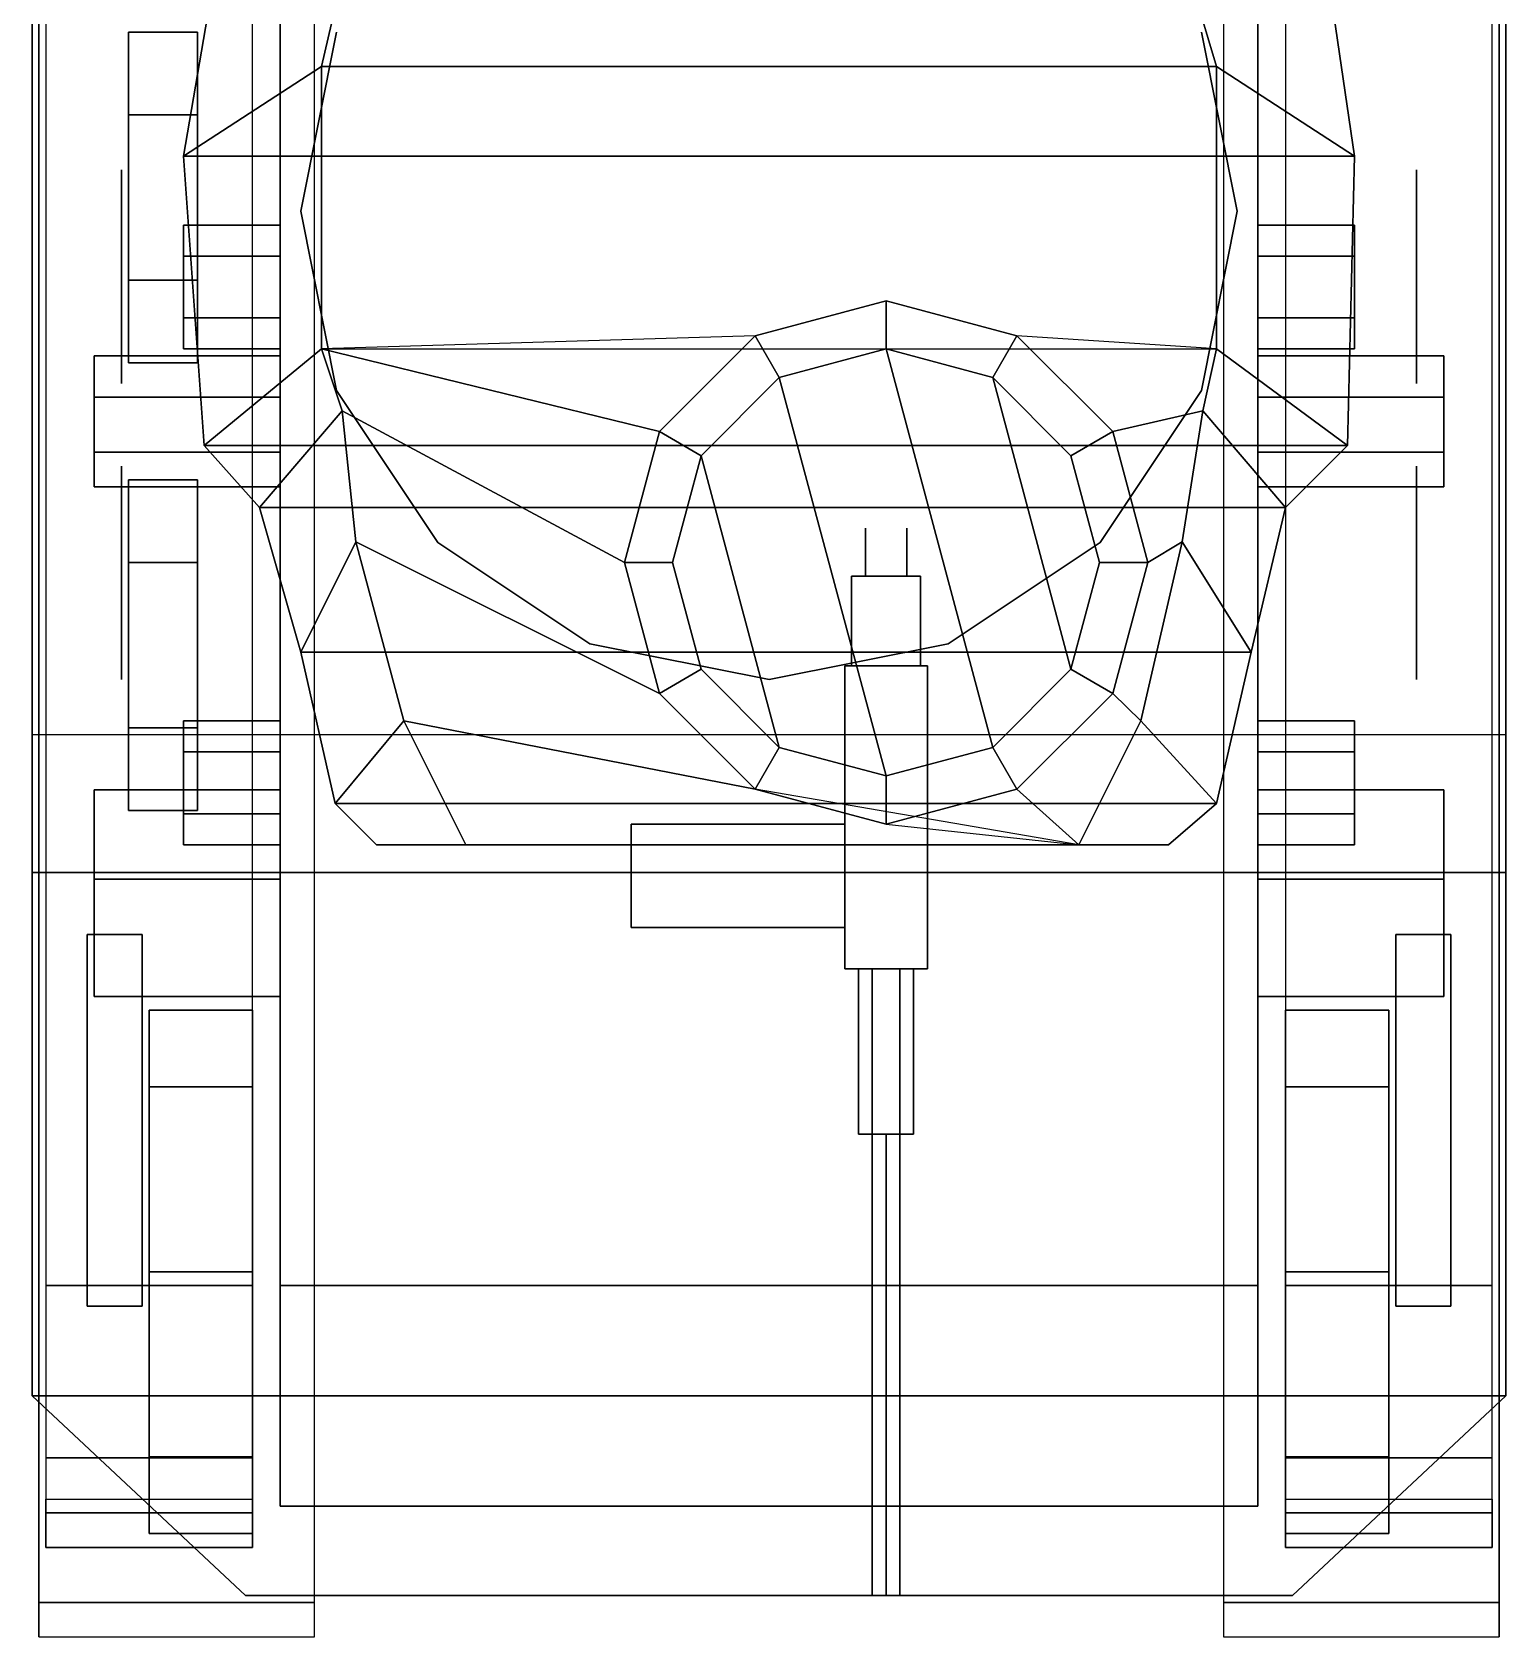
# Model space of a CAD drawing. Header units: millimetres. Extents: x -1.1 to 1.1, y -2.1 to 10.6.
# Drawn here: x -1.07 to 1.07, y -2.07 to 0.26 of the extents above; entities that cross this region are included whole.
import ezdxf

# ---------------------------------------------------------------- set-up
doc = ezdxf.new("R2010")
doc.units = ezdxf.units.MM
for name, color, linetype in [('bogies', 5, 'Continuous'), ('gun', 1, 'Continuous'), ('mg_ring', 3, 'Continuous'), ('tracks', 6, 'Continuous'), ('turret', 2, 'Continuous'), ('wheels', 2, 'Continuous')]:
    doc.layers.add(name, color=color, linetype=linetype)

msp = doc.modelspace()

# ---------------------------------------------------------------- linework, layer by layer
for points in [[(-0.71, 1.39, 0.36), (-0.71, -1.56, 0.36), (-0.71, -1.56, 0.65), (-0.71, 1.86, 0.65)], [(-0.71, 1.86, 0.65), (-0.71, -1.88, 0.65), (-0.71, -1.88, 1.06), (-0.71, 1.43, 1.06)], [(0.71, -1.56, 0.65), (0.71, -1.56, 0.36), (0.71, 1.39, 0.36), (0.71, 1.86, 0.65)], [(0.71, -1.88, 1.06), (0.71, -1.88, 0.65), (0.71, 1.86, 0.65), (0.71, 1.43, 1.06)], [(0.71, 1.39, 0.36), (0.71, -1.56, 0.36), (-0.71, -1.56, 0.36), (-0.71, 1.39, 0.36)], [(-1.07, 0.66, 1.06), (-1.07, -1.72, 1.06), (-1.07, -1.72, 1.47), (-1.07, 0.66, 1.47)], [(-1.07, 0.66, 1.47), (-1.07, -1.72, 1.47), (1.07, -1.72, 1.47), (1.07, 0.66, 1.47)], [(1.07, -1.72, 1.47), (1.07, -1.72, 1.06), (1.07, 0.66, 1.06), (1.07, 0.66, 1.47)], [(-1.07, -0.76, 1.47), (-1.07, -1.72, 1.47), (-1.07, -1.72, 1.58), (-1.07, -0.96, 1.58)], [(1.07, -0.96, 1.58), (1.07, -0.76, 1.47), (-1.07, -0.76, 1.47), (-1.07, -0.96, 1.58)], [(1.07, -1.72, 1.58), (1.07, -1.72, 1.47), (1.07, -0.76, 1.47), (1.07, -0.96, 1.58)], [(-0.98, -0.84, 0.62), (-0.98, -1.14, 0.32), (-0.98, -1.14, 0.64), (-0.98, -0.97, 0.71)], [(-0.71, -0.97, 0.71), (-0.71, -0.84, 0.62), (-0.98, -0.84, 0.62), (-0.98, -0.97, 0.71)], [(-0.71, -0.84, 0.32), (-0.71, -1.14, 0.32), (-0.98, -1.14, 0.32), (-0.98, -0.84, 0.32)], [(-0.71, -0.84, 0.62), (-0.71, -0.84, 0.32), (-0.98, -0.84, 0.32), (-0.98, -0.84, 0.62)], [(-0.98, -0.84, 0.32), (-0.98, -1.14, 0.32), (-0.98, -1.14, 0.55), (-0.98, -0.84, 0.62)], [(0.98, -0.84, 0.32), (0.98, -1.14, 0.32), (0.71, -1.14, 0.32), (0.71, -0.84, 0.32)], [(0.98, -0.97, 0.71), (0.98, -0.84, 0.62), (0.71, -0.84, 0.62), (0.71, -0.97, 0.71)], [(0.98, -0.84, 0.62), (0.98, -0.84, 0.32), (0.71, -0.84, 0.32), (0.71, -0.84, 0.62)], [(0.98, -1.14, 0.64), (0.98, -1.14, 0.32), (0.98, -0.84, 0.62), (0.98, -0.97, 0.71)], [(0.98, -1.14, 0.55), (0.98, -1.14, 0.32), (0.98, -0.84, 0.32), (0.98, -0.84, 0.62)], [(-1.07, -0.96, 1.58), (-1.07, -1.72, 1.58), (1.07, -1.72, 1.58), (1.07, -0.96, 1.58)], [(-0.98, -0.97, 0.71), (-0.98, -1.14, 0.64), (-0.71, -1.14, 0.64), (-0.71, -0.97, 0.71)], [(0.71, -0.97, 0.71), (0.71, -1.14, 0.64), (0.98, -1.14, 0.64), (0.98, -0.97, 0.71)], [(-0.99, -1.05, 0.33), (-0.99, -1.59, 0.33), (-0.99, -1.59, 0.46), (-0.99, -1.05, 0.46)], [(-0.91, -1.05, 0.46), (-0.91, -1.05, 0.33), (-0.99, -1.05, 0.33), (-0.99, -1.05, 0.46)], [(-0.91, -1.05, 0.33), (-0.91, -1.59, 0.33), (-0.99, -1.59, 0.33), (-0.99, -1.05, 0.33)], [(-0.99, -1.05, 0.46), (-0.99, -1.59, 0.46), (-0.91, -1.59, 0.46), (-0.91, -1.05, 0.46)], [(-0.91, -1.59, 0.46), (-0.91, -1.59, 0.33), (-0.91, -1.05, 0.33), (-0.91, -1.05, 0.46)], [(0.99, -1.05, 0.33), (0.99, -1.59, 0.33), (0.91, -1.59, 0.33), (0.91, -1.05, 0.33)], [(0.99, -1.05, 0.46), (0.99, -1.05, 0.33), (0.91, -1.05, 0.33), (0.91, -1.05, 0.46)], [(0.91, -1.05, 0.33), (0.91, -1.59, 0.33), (0.91, -1.59, 0.46), (0.91, -1.05, 0.46)], [(0.91, -1.05, 0.46), (0.91, -1.59, 0.46), (0.99, -1.59, 0.46), (0.99, -1.05, 0.46)], [(0.99, -1.59, 0.46), (0.99, -1.59, 0.33), (0.99, -1.05, 0.33), (0.99, -1.05, 0.46)], [(-0.98, -1.14, 0.64), (-0.98, -1.14, 0.32), (-0.71, -1.14, 0.32), (-0.71, -1.14, 0.64)], [(-0.98, -1.14, 0.55), (-0.98, -1.14, 0.32), (-0.71, -1.14, 0.32), (-0.71, -1.14, 0.55)], [(0.71, -1.14, 0.64), (0.71, -1.14, 0.32), (0.98, -1.14, 0.32), (0.98, -1.14, 0.64)], [(0.71, -1.14, 0.55), (0.71, -1.14, 0.32), (0.98, -1.14, 0.32), (0.98, -1.14, 0.55)], [(-0.71, -1.56, 0.65), (-0.71, -1.56, 0.36), (0.71, -1.56, 0.36), (0.71, -1.56, 0.65)], [(-0.99, -1.59, 0.46), (-0.99, -1.59, 0.33), (-0.91, -1.59, 0.33), (-0.91, -1.59, 0.46)], [(0.91, -1.59, 0.46), (0.91, -1.59, 0.33), (0.99, -1.59, 0.33), (0.99, -1.59, 0.46)], [(-1.07, -1.72, 1.06), (-0.76, -2.01, 0.96), (-0.76, -2.01, 1.28), (-1.07, -1.72, 1.58)], [(-1.07, -1.72, 1.58), (-0.76, -2.01, 1.28), (0.76, -2.01, 1.28), (1.07, -1.72, 1.58)], [(-0.76, -2.01, 0.96), (-1.07, -1.72, 1.06), (1.07, -1.72, 1.06), (0.76, -2.01, 0.96)], [(0.76, -2.01, 1.28), (0.76, -2.01, 0.96), (1.07, -1.72, 1.06), (1.07, -1.72, 1.58)], [(-0.71, -1.88, 1.06), (-0.71, -1.88, 0.65), (0.71, -1.88, 0.65), (0.71, -1.88, 1.06)], [(-0.76, -2.01, 1.28), (-0.76, -2.01, 0.96), (0.76, -2.01, 0.96), (0.76, -2.01, 1.28)]]:
    msp.add_3dface(points)
at = {"color": 1}
for points in [[(-1.06, 1.61, 1.06), (-1.06, -1.72, 1.06), (-0.66, -1.72, 1.06), (-0.66, 1.61, 1.06)], [(0.66, 1.61, 1.06), (0.66, -1.72, 1.06), (1.06, -1.72, 1.06), (1.06, 1.61, 1.06)], [(-1.06, -1.38, 0.83), (-1.06, -1.38, 1.06), (-1.06, 1.14, 1.06), (-1.06, 1.14, 0.83)], [(1.06, -1.38, 0.83), (1.06, -1.38, 1.06), (1.06, 1.14, 1.06), (1.06, 1.14, 0.83)], [(-1.06, -1.76, 0.59), (-1.06, -1.72, 1.06), (-1.06, -1.38, 1.06), (-1.06, -1.38, 0.83)], [(1.06, -1.76, 0.59), (1.06, -1.72, 1.06), (1.06, -1.38, 1.06), (1.06, -1.38, 0.83)], [(-1.06, -1.72, 1.06), (-1.06, -2.02, 0.96), (-0.66, -2.02, 0.96), (-0.66, -1.72, 1.06)], [(-1.06, -2.07, 0.59), (-1.06, -2.02, 0.96), (-1.06, -1.72, 1.06), (-1.06, -1.76, 0.59)], [(0.66, -1.72, 1.06), (0.66, -2.02, 0.96), (1.06, -2.02, 0.96), (1.06, -1.72, 1.06)], [(1.06, -2.07, 0.59), (1.06, -2.02, 0.96), (1.06, -1.72, 1.06), (1.06, -1.76, 0.59)], [(-1.06, -2.02, 0.96), (-1.06, -2.07, 0.59), (-0.66, -2.07, 0.59), (-0.66, -2.02, 0.96)], [(0.66, -2.02, 0.96), (0.66, -2.07, 0.59), (1.06, -2.07, 0.59), (1.06, -2.02, 0.96)]]:
    msp.add_3dface(points, dxfattribs=at)
at = {"layer": 'bogies'}
for points in [[(-0.94, -0.13, 0.21), (-0.94, 0.06, 0.21), (-0.94, 0.06, 0.31), (-0.94, -0.17, 0.41)], [(0.94, -0.13, 0.21), (0.94, 0.06, 0.21), (0.94, 0.06, 0.31), (0.94, -0.17, 0.41)], [(-0.94, -0.25, 0.29), (-0.94, -0.13, 0.21), (-0.94, -0.17, 0.41), (-0.94, -0.22, 0.43)], [(0.94, -0.25, 0.29), (0.94, -0.13, 0.21), (0.94, -0.17, 0.41), (0.94, -0.22, 0.43)], [(-0.98, -0.21, 0.33), (-0.98, -0.4, 0.33), (-0.98, -0.4, 0.74), (-0.98, -0.21, 0.74)], [(-0.98, -0.21, 0.74), (-0.98, -0.4, 0.74), (-0.71, -0.4, 0.74), (-0.71, -0.21, 0.74)], [(-0.71, -0.21, 0.74), (-0.71, -0.21, 0.33), (-0.98, -0.21, 0.33), (-0.98, -0.21, 0.74)], [(-0.98, -0.27, 0.26), (-0.98, -0.35, 0.26), (-0.98, -0.4, 0.33), (-0.98, -0.21, 0.33)], [(-0.71, -0.21, 0.33), (-0.71, -0.27, 0.26), (-0.98, -0.27, 0.26), (-0.98, -0.21, 0.33)], [(0.98, -0.21, 0.74), (0.98, -0.21, 0.33), (0.71, -0.21, 0.33), (0.71, -0.21, 0.74)], [(0.98, -0.21, 0.33), (0.98, -0.27, 0.26), (0.71, -0.27, 0.26), (0.71, -0.21, 0.33)], [(0.71, -0.21, 0.74), (0.71, -0.4, 0.74), (0.98, -0.4, 0.74), (0.98, -0.21, 0.74)], [(0.98, -0.4, 0.74), (0.98, -0.4, 0.33), (0.98, -0.21, 0.33), (0.98, -0.21, 0.74)], [(0.98, -0.4, 0.33), (0.98, -0.35, 0.26), (0.98, -0.27, 0.26), (0.98, -0.21, 0.33)], [(-0.71, -0.27, 0.26), (-0.71, -0.35, 0.26), (-0.98, -0.35, 0.26), (-0.98, -0.27, 0.26)], [(0.98, -0.27, 0.26), (0.98, -0.35, 0.26), (0.71, -0.35, 0.26), (0.71, -0.27, 0.26)], [(-0.98, -0.4, 0.33), (-0.98, -0.35, 0.26), (-0.71, -0.35, 0.26), (-0.71, -0.4, 0.33)], [(-0.94, -0.37, 0.29), (-0.94, -0.49, 0.21), (-0.94, -0.45, 0.41), (-0.94, -0.4, 0.43)], [(0.71, -0.4, 0.33), (0.71, -0.35, 0.26), (0.98, -0.35, 0.26), (0.98, -0.4, 0.33)], [(0.94, -0.37, 0.29), (0.94, -0.49, 0.21), (0.94, -0.45, 0.41), (0.94, -0.4, 0.43)], [(-0.98, -0.4, 0.74), (-0.98, -0.4, 0.33), (-0.71, -0.4, 0.33), (-0.71, -0.4, 0.74)], [(0.71, -0.4, 0.74), (0.71, -0.4, 0.33), (0.98, -0.4, 0.33), (0.98, -0.4, 0.74)], [(-0.94, -0.49, 0.21), (-0.94, -0.68, 0.21), (-0.94, -0.68, 0.31), (-0.94, -0.45, 0.41)], [(0.94, -0.49, 0.21), (0.94, -0.68, 0.21), (0.94, -0.68, 0.31), (0.94, -0.45, 0.41)]]:
    msp.add_3dface(points, dxfattribs=at)
at = {"layer": 'gun'}
for points in [[(0.14, -0.49, 2.38), (0.14, -0.49, 2.34), (0.14, -0.46, 2.31), (0.14, -0.46, 2.41)], [(0.14, -0.53, 2.34), (0.14, -0.53, 2.31), (0.14, -0.46, 2.31), (0.14, -0.49, 2.34)], [(0.14, -0.53, 2.41), (0.14, -0.53, 2.38), (0.14, -0.49, 2.38), (0.14, -0.46, 2.41)], [(0.2, -0.49, 2.38), (0.2, -0.49, 2.34), (0.2, -0.46, 2.31), (0.2, -0.46, 2.41)], [(0.2, -0.53, 2.41), (0.2, -0.53, 2.38), (0.2, -0.49, 2.38), (0.2, -0.46, 2.41)], [(0.2, -0.53, 2.34), (0.2, -0.53, 2.31), (0.2, -0.46, 2.31), (0.2, -0.49, 2.34)], [(0.22, -0.53, 2.43), (0.22, -0.53, 2.29), (0.12, -0.53, 2.29), (0.12, -0.53, 2.43)], [(0.12, -0.53, 2.29), (0.12, -0.66, 2.29), (0.12, -0.66, 2.43), (0.12, -0.53, 2.43)], [(0.22, -0.53, 2.29), (0.22, -0.66, 2.29), (0.12, -0.66, 2.29), (0.12, -0.53, 2.29)], [(0.12, -0.53, 2.43), (0.12, -0.66, 2.43), (0.22, -0.66, 2.43), (0.22, -0.53, 2.43)], [(0.22, -0.66, 2.43), (0.22, -0.66, 2.29), (0.22, -0.53, 2.29), (0.22, -0.53, 2.43)], [(0.11, -0.66, 2.27), (0.11, -1.1, 2.27), (0.11, -1.1, 2.43), (0.11, -0.66, 2.43)], [(0.11, -0.66, 2.43), (0.11, -1.1, 2.43), (0.23, -1.1, 2.43), (0.23, -0.66, 2.43)], [(0.23, -0.66, 2.43), (0.23, -0.66, 2.27), (0.11, -0.66, 2.27), (0.11, -0.66, 2.43)], [(0.23, -0.66, 2.27), (0.23, -1.1, 2.27), (0.11, -1.1, 2.27), (0.11, -0.66, 2.27)], [(0.23, -1.1, 2.43), (0.23, -1.1, 2.27), (0.23, -0.66, 2.27), (0.23, -0.66, 2.43)], [(0.11, -0.89, 2.47), (0.11, -0.89, 2.2), (-0.2, -0.89, 2.2), (-0.2, -0.89, 2.47)], [(-0.2, -1.04, 2.47), (0.11, -1.04, 2.47), (0.11, -0.89, 2.47), (-0.2, -0.89, 2.47)], [(-0.2, -0.89, 2.47), (-0.2, -0.89, 2.2), (-0.2, -1.04, 2.2), (-0.2, -1.04, 2.47)], [(-0.2, -0.89, 2.2), (0.11, -0.89, 2.2), (0.11, -1.04, 2.2), (-0.2, -1.04, 2.2)], [(0.11, -1.04, 2.47), (0.11, -1.04, 2.2), (0.11, -0.89, 2.2), (0.11, -0.89, 2.47)], [(-0.2, -1.04, 2.2), (0.11, -1.04, 2.2), (0.11, -1.04, 2.47), (-0.2, -1.04, 2.47)], [(0.11, -1.1, 2.43), (0.11, -1.1, 2.27), (0.23, -1.1, 2.27), (0.23, -1.1, 2.43)], [(0.15, -1.1, 2.3946), (0.13, -1.1, 2.36), (0.13, -1.34, 2.36), (0.15, -1.34, 2.3946)], [(0.13, -1.1, 2.36), (0.15, -1.1, 2.3254), (0.15, -1.34, 2.3254), (0.13, -1.34, 2.36)], [(0.19, -1.1, 2.3946), (0.15, -1.1, 2.3946), (0.15, -1.34, 2.3946), (0.19, -1.34, 2.3946)], [(0.15, -1.1, 2.3254), (0.19, -1.1, 2.3254), (0.19, -1.34, 2.3254), (0.15, -1.34, 2.3254)], [(0.21, -1.1, 2.36), (0.19, -1.1, 2.3946), (0.19, -1.34, 2.3946), (0.21, -1.34, 2.36)], [(0.19, -1.1, 2.3254), (0.21, -1.1, 2.36), (0.21, -1.34, 2.36), (0.19, -1.34, 2.3254)], [(0.19, -1.34, 2.3946), (0.15, -1.34, 2.3946), (0.13, -1.34, 2.36), (0.21, -1.34, 2.36)], [(0.21, -1.34, 2.36), (0.13, -1.34, 2.36), (0.15, -1.34, 2.3254), (0.19, -1.34, 2.3254)], [(0.17, -1.34, 2.38), (0.15, -1.34, 2.36), (0.15, -2.01, 2.36), (0.17, -2.01, 2.38)], [(0.15, -1.34, 2.36), (0.17, -1.34, 2.34), (0.17, -2.01, 2.34), (0.15, -2.01, 2.36)], [(0.19, -1.34, 2.36), (0.17, -1.34, 2.38), (0.17, -2.01, 2.38), (0.19, -2.01, 2.36)], [(0.17, -1.34, 2.34), (0.19, -1.34, 2.36), (0.19, -2.01, 2.36), (0.17, -2.01, 2.34)], [(0.17, -2.01, 2.38), (0.15, -2.01, 2.36), (0.17, -2.01, 2.34), (0.19, -2.01, 2.36)]]:
    msp.add_3dface(points, dxfattribs=at)
at = {"layer": 'mg_ring'}
for points in [[(-0.02, -0.1809, 2.09), (0.17, -0.13, 2.09), (0.17, -0.13, 2.08), (-0.02, -0.1809, 2.08)], [(0.015, -0.2415, 2.09), (0.17, -0.2, 2.09), (0.17, -0.13, 2.09), (-0.02, -0.1809, 2.09)], [(0.17, -0.13, 2.09), (0.36, -0.1809, 2.09), (0.36, -0.1809, 2.08), (0.17, -0.13, 2.08)], [(0.17, -0.2, 2.09), (0.325, -0.2415, 2.09), (0.36, -0.1809, 2.09), (0.17, -0.13, 2.09)], [(-0.1591, -0.32, 2.09), (-0.02, -0.1809, 2.09), (-0.02, -0.1809, 2.08), (-0.1591, -0.32, 2.08)], [(-0.0985, -0.355, 2.09), (0.015, -0.2415, 2.09), (-0.02, -0.1809, 2.09), (-0.1591, -0.32, 2.09)], [(0.325, -0.2415, 2.09), (0.4385, -0.355, 2.09), (0.4991, -0.32, 2.09), (0.36, -0.1809, 2.09)], [(0.36, -0.1809, 2.09), (0.4991, -0.32, 2.09), (0.4991, -0.32, 2.08), (0.36, -0.1809, 2.08)], [(0.17, -0.2, 2.09), (0.015, -0.2415, 2.09), (0.015, -0.2415, 1.96), (0.17, -0.2, 1.96)], [(0.325, -0.7785, 1.96), (0.17, -0.2, 1.96), (0.015, -0.2415, 1.96), (0.17, -0.82, 1.96)], [(0.325, -0.2415, 2.09), (0.17, -0.2, 2.09), (0.17, -0.2, 1.96), (0.325, -0.2415, 1.96)], [(0.4385, -0.665, 1.96), (0.325, -0.2415, 1.96), (0.17, -0.2, 1.96), (0.325, -0.7785, 1.96)], [(0.015, -0.2415, 2.09), (-0.0985, -0.355, 2.09), (-0.0985, -0.355, 1.96), (0.015, -0.2415, 1.96)], [(0.17, -0.82, 1.96), (0.015, -0.2415, 1.96), (-0.0985, -0.355, 1.96), (0.015, -0.7785, 1.96)], [(0.4385, -0.355, 2.09), (0.325, -0.2415, 2.09), (0.325, -0.2415, 1.96), (0.4385, -0.355, 1.96)], [(0.48, -0.51, 1.96), (0.4385, -0.355, 1.96), (0.325, -0.2415, 1.96), (0.4385, -0.665, 1.96)], [(-0.21, -0.51, 2.09), (-0.1591, -0.32, 2.09), (-0.1591, -0.32, 2.08), (-0.21, -0.51, 2.08)], [(-0.14, -0.51, 2.09), (-0.0985, -0.355, 2.09), (-0.1591, -0.32, 2.09), (-0.21, -0.51, 2.09)], [(0.4385, -0.355, 2.09), (0.48, -0.51, 2.09), (0.55, -0.51, 2.09), (0.4991, -0.32, 2.09)], [(0.4991, -0.32, 2.09), (0.55, -0.51, 2.09), (0.55, -0.51, 2.08), (0.4991, -0.32, 2.08)], [(-0.0985, -0.355, 2.09), (-0.14, -0.51, 2.09), (-0.14, -0.51, 1.96), (-0.0985, -0.355, 1.96)], [(0.015, -0.7785, 1.96), (-0.0985, -0.355, 1.96), (-0.14, -0.51, 1.96), (-0.0985, -0.665, 1.96)], [(0.48, -0.51, 2.09), (0.4385, -0.355, 2.09), (0.4385, -0.355, 1.96), (0.48, -0.51, 1.96)], [(-0.1591, -0.7, 2.09), (-0.21, -0.51, 2.09), (-0.21, -0.51, 2.08), (-0.1591, -0.7, 2.08)], [(-0.0985, -0.665, 2.09), (-0.14, -0.51, 2.09), (-0.21, -0.51, 2.09), (-0.1591, -0.7, 2.09)], [(-0.14, -0.51, 2.09), (-0.0985, -0.665, 2.09), (-0.0985, -0.665, 1.96), (-0.14, -0.51, 1.96)], [(0.4385, -0.665, 2.09), (0.48, -0.51, 2.09), (0.48, -0.51, 1.96), (0.4385, -0.665, 1.96)], [(0.48, -0.51, 2.09), (0.4385, -0.665, 2.09), (0.4991, -0.7, 2.09), (0.55, -0.51, 2.09)], [(0.55, -0.51, 2.09), (0.4991, -0.7, 2.09), (0.4991, -0.7, 2.08), (0.55, -0.51, 2.08)], [(0.015, -0.7785, 2.09), (-0.0985, -0.665, 2.09), (-0.1591, -0.7, 2.09), (-0.02, -0.8391, 2.09)], [(-0.0985, -0.665, 2.09), (0.015, -0.7785, 2.09), (0.015, -0.7785, 1.96), (-0.0985, -0.665, 1.96)], [(0.325, -0.7785, 2.09), (0.4385, -0.665, 2.09), (0.4385, -0.665, 1.96), (0.325, -0.7785, 1.96)], [(0.4385, -0.665, 2.09), (0.325, -0.7785, 2.09), (0.36, -0.8391, 2.09), (0.4991, -0.7, 2.09)], [(-0.02, -0.8391, 2.09), (-0.1591, -0.7, 2.09), (-0.1591, -0.7, 2.08), (-0.02, -0.8391, 2.08)], [(0.4991, -0.7, 2.09), (0.36, -0.8391, 2.09), (0.36, -0.8391, 2.08), (0.4991, -0.7, 2.08)], [(0.11, -0.88, 2.37), (0.11, -0.89, 2.09), (0.11, -0.74, 2.09), (0.11, -0.82, 2.37)], [(0.23, -0.88, 2.37), (0.23, -0.89, 2.09), (0.23, -0.74, 2.09), (0.23, -0.82, 2.37)], [(0.17, -0.82, 2.09), (0.015, -0.7785, 2.09), (-0.02, -0.8391, 2.09), (0.17, -0.89, 2.09)], [(0.015, -0.7785, 2.09), (0.17, -0.82, 2.09), (0.17, -0.82, 1.96), (0.015, -0.7785, 1.96)], [(0.17, -0.82, 2.09), (0.325, -0.7785, 2.09), (0.325, -0.7785, 1.96), (0.17, -0.82, 1.96)], [(0.325, -0.7785, 2.09), (0.17, -0.82, 2.09), (0.17, -0.89, 2.09), (0.36, -0.8391, 2.09)], [(0.17, -0.89, 2.09), (-0.02, -0.8391, 2.09), (-0.02, -0.8391, 2.08), (0.17, -0.89, 2.08)], [(0.36, -0.8391, 2.09), (0.17, -0.89, 2.09), (0.17, -0.89, 2.08), (0.36, -0.8391, 2.08)]]:
    msp.add_3dface(points, dxfattribs=at)
at = {"layer": 'tracks'}
for points in [[(-1.05, 1.29), (-1.05, -1.56), (-0.75, -1.56), (-0.75, 1.29)], [(0.75, 1.29), (0.75, -1.56), (1.05, -1.56), (1.05, 1.29)], [(-1.05, -1.56), (-1.05, -1.81, 0.07), (-0.75, -1.81, 0.07), (-0.75, -1.56)], [(0.75, -1.56), (0.75, -1.81, 0.07), (1.05, -1.81, 0.07), (1.05, -1.56)], [(-1.05, -1.81, 0.07), (-1.05, -1.89, 0.18), (-0.75, -1.89, 0.18), (-0.75, -1.81, 0.07)], [(0.75, -1.81, 0.07), (0.75, -1.89, 0.18), (1.05, -1.89, 0.18), (1.05, -1.81, 0.07)], [(-1.05, -1.94, 0.48), (-1.05, -1.87, 0.63), (-0.75, -1.87, 0.63), (-0.75, -1.94, 0.48)], [(0.75, -1.94, 0.48), (0.75, -1.87, 0.63), (1.05, -1.87, 0.63), (1.05, -1.94, 0.48)], [(-1.05, -1.89, 0.18), (-1.05, -1.94, 0.33), (-0.75, -1.94, 0.33), (-0.75, -1.89, 0.18)], [(0.75, -1.89, 0.18), (0.75, -1.94, 0.33), (1.05, -1.94, 0.33), (1.05, -1.89, 0.18)], [(-1.05, -1.94, 0.33), (-1.05, -1.94, 0.48), (-0.75, -1.94, 0.48), (-0.75, -1.94, 0.33)], [(0.75, -1.94, 0.33), (0.75, -1.94, 0.48), (1.05, -1.94, 0.48), (1.05, -1.94, 0.33)]]:
    msp.add_3dface(points, dxfattribs=at)
at = {"layer": 'turret'}
for points in [[(-0.78, 0.49, 1.52), (-0.85, 0.08, 1.52), (-0.65, 0.21, 2.08), (-0.58, 0.51, 2.08)], [(0.79, 0.49, 1.52), (0.85, 0.08, 1.52), (-0.85, 0.08, 1.52), (-0.78, 0.49, 1.52)], [(-0.65, 0.21, 2.08), (0.65, 0.21, 2.08), (0.56, 0.51, 2.08), (-0.58, 0.51, 2.08)], [(0.56, 0.51, 2.08), (0.65, 0.21, 2.08), (0.85, 0.08, 1.52), (0.79, 0.49, 1.52)], [(-0.6282, 0.2602, 1.47), (-0.68, 0, 1.47), (-0.68, 0, 1.52), (-0.6282, 0.2602, 1.52)], [(0.68, 0, 1.47), (0.6282, 0.2602, 1.47), (0.6282, 0.2602, 1.52), (0.68, 0, 1.52)], [(-0.85, 0.08, 1.52), (-0.82, -0.34, 1.52), (-0.65, -0.2, 2.08), (-0.65, 0.21, 2.08)], [(-0.65, -0.2, 2.08), (0.65, -0.2, 2.08), (0.65, 0.21, 2.08), (-0.65, 0.21, 2.08)], [(0.65, 0.21, 2.08), (0.65, -0.2, 2.08), (0.84, -0.34, 1.52), (0.85, 0.08, 1.52)], [(0.85, 0.08, 1.52), (0.84, -0.34, 1.52), (-0.82, -0.34, 1.52), (-0.85, 0.08, 1.52)], [(-0.68, 0, 1.47), (-0.6282, -0.2602, 1.47), (-0.6282, -0.2602, 1.52), (-0.68, 0, 1.52)], [(0.6282, -0.2602, 1.47), (0.68, 0, 1.47), (0.68, 0, 1.52), (0.6282, -0.2602, 1.52)], [(-0.1591, -0.32, 2.08), (-0.02, -0.1809, 2.08), (-0.65, -0.2, 2.08)], [(0.36, -0.1809, 2.08), (0.4991, -0.32, 2.08), (0.63, -0.29, 2.08), (0.65, -0.2, 2.08)], [(-0.82, -0.34, 1.52), (-0.74, -0.43, 1.7), (-0.62, -0.29, 2.08), (-0.65, -0.2, 2.08)], [(-0.21, -0.51, 2.08), (-0.1591, -0.32, 2.08), (-0.65, -0.2, 2.08), (-0.62, -0.29, 2.08)], [(0.65, -0.2, 2.08), (0.63, -0.29, 2.08), (0.75, -0.43, 1.7), (0.84, -0.34, 1.52)], [(-0.6282, -0.2602, 1.47), (-0.4808, -0.4808, 1.47), (-0.4808, -0.4808, 1.7), (-0.6282, -0.2602, 1.7)], [(0.4808, -0.4808, 1.47), (0.6282, -0.2602, 1.47), (0.6282, -0.2602, 1.7), (0.4808, -0.4808, 1.7)], [(-0.74, -0.43, 1.7), (-0.68, -0.64, 1.7), (-0.6, -0.48, 2.08), (-0.62, -0.29, 2.08)], [(-0.1591, -0.7, 2.08), (-0.21, -0.51, 2.08), (-0.62, -0.29, 2.08), (-0.6, -0.48, 2.08)], [(0.4991, -0.32, 2.08), (0.55, -0.51, 2.08), (0.6, -0.48, 2.08), (0.63, -0.29, 2.08)], [(0.63, -0.29, 2.08), (0.6, -0.48, 2.08), (0.7, -0.64, 1.7), (0.75, -0.43, 1.7)], [(0.84, -0.34, 1.52), (0.75, -0.43, 1.7), (-0.74, -0.43, 1.7), (-0.82, -0.34, 1.52)], [(0.75, -0.43, 1.7), (0.7, -0.64, 1.7), (-0.68, -0.64, 1.7), (-0.74, -0.43, 1.7)], [(-0.68, -0.64, 1.7), (-0.63, -0.86, 1.7), (-0.53, -0.74, 2.08), (-0.6, -0.48, 2.08)], [(-0.02, -0.8391, 2.08), (-0.1591, -0.7, 2.08), (-0.6, -0.48, 2.08), (-0.53, -0.74, 2.08)], [(-0.4808, -0.4808, 1.47), (-0.2602, -0.6282, 1.47), (-0.2602, -0.6282, 1.7), (-0.4808, -0.4808, 1.7)], [(0.2602, -0.6282, 1.47), (0.4808, -0.4808, 1.47), (0.4808, -0.4808, 1.7), (0.2602, -0.6282, 1.7)], [(0.55, -0.51, 2.08), (0.4991, -0.7, 2.08), (0.54, -0.74, 2.08), (0.6, -0.48, 2.08)], [(0.6, -0.48, 2.08), (0.54, -0.74, 2.08), (0.65, -0.86, 1.7), (0.7, -0.64, 1.7)], [(-0.2602, -0.6282, 1.47), (0, -0.68, 1.47), (0, -0.68, 1.7), (-0.2602, -0.6282, 1.7)], [(0, -0.68, 1.47), (0.2602, -0.6282, 1.47), (0.2602, -0.6282, 1.7), (0, -0.68, 1.7)], [(0.7, -0.64, 1.7), (0.65, -0.86, 1.7), (-0.63, -0.86, 1.7), (-0.68, -0.64, 1.7)], [(0.4991, -0.7, 2.08), (0.36, -0.8391, 2.08), (0.45, -0.92, 2.08), (0.54, -0.74, 2.08)], [(-0.63, -0.86, 1.7), (-0.57, -0.92, 1.7), (-0.44, -0.92, 2.08), (-0.53, -0.74, 2.08)], [(0.45, -0.92, 2.08), (-0.02, -0.8391, 2.08), (-0.53, -0.74, 2.08), (-0.44, -0.92, 2.08)], [(0.54, -0.74, 2.08), (0.45, -0.92, 2.08), (0.58, -0.92, 1.7), (0.65, -0.86, 1.7)], [(0.65, -0.86, 1.7), (0.58, -0.92, 1.7), (-0.57, -0.92, 1.7), (-0.63, -0.86, 1.7)], [(0.36, -0.8391, 2.08), (0.17, -0.89, 2.08), (0.17, -0.89, 2.08), (0.45, -0.92, 2.08)], [(-0.57, -0.92, 1.7), (0.58, -0.92, 1.7), (0.45, -0.92, 2.08), (-0.44, -0.92, 2.08)]]:
    msp.add_3dface(points, dxfattribs=at)
at = {"layer": 'wheels'}
for points in [[(-0.93, -0.1, 0.4778), (-0.93, 0.14, 0.4778), (-0.93, 0.26, 0.27), (-0.93, -0.22, 0.27)], [(-0.83, 0.14, 0.4778), (-0.83, 0.26, 0.27), (-0.93, 0.26, 0.27), (-0.93, 0.14, 0.4778)], [(-0.93, -0.22, 0.27), (-0.93, 0.26, 0.27), (-0.93, 0.14, 0.0622), (-0.93, -0.1, 0.0622)], [(-0.83, 0.26, 0.27), (-0.83, 0.14, 0.0622), (-0.93, 0.14, 0.0622), (-0.93, 0.26, 0.27)], [(-0.83, -0.22, 0.27), (-0.83, 0.26, 0.27), (-0.83, 0.14, 0.4778), (-0.83, -0.1, 0.4778)], [(-0.83, -0.1, 0.0622), (-0.83, 0.14, 0.0622), (-0.83, 0.26, 0.27), (-0.83, -0.22, 0.27)], [(-0.83, 0.14, 0.0622), (-0.83, -0.1, 0.0622), (-0.93, -0.1, 0.0622), (-0.93, 0.14, 0.0622)], [(-0.83, -0.1, 0.4778), (-0.83, 0.14, 0.4778), (-0.93, 0.14, 0.4778), (-0.93, -0.1, 0.4778)], [(-0.85, -0.2, 0.79), (-0.85, -0.02, 0.79), (-0.85, -0.065, 0.7121), (-0.85, -0.155, 0.7121)], [(-0.71, -0.02, 0.79), (-0.71, -0.065, 0.7121), (-0.85, -0.065, 0.7121), (-0.85, -0.02, 0.79)], [(-0.85, -0.155, 0.8679), (-0.85, -0.065, 0.8679), (-0.85, -0.02, 0.79), (-0.85, -0.2, 0.79)], [(-0.71, -0.065, 0.8679), (-0.71, -0.02, 0.79), (-0.85, -0.02, 0.79), (-0.85, -0.065, 0.8679)], [(0.85, -0.02, 0.79), (0.85, -0.065, 0.7121), (0.71, -0.065, 0.7121), (0.71, -0.02, 0.79)], [(0.85, -0.065, 0.8679), (0.85, -0.02, 0.79), (0.71, -0.02, 0.79), (0.71, -0.065, 0.8679)], [(0.85, -0.02, 0.79), (0.85, -0.2, 0.79), (0.85, -0.155, 0.7121), (0.85, -0.065, 0.7121)], [(0.85, -0.065, 0.8679), (0.85, -0.155, 0.8679), (0.85, -0.2, 0.79), (0.85, -0.02, 0.79)], [(-0.71, -0.065, 0.7121), (-0.71, -0.155, 0.7121), (-0.85, -0.155, 0.7121), (-0.85, -0.065, 0.7121)], [(-0.71, -0.155, 0.8679), (-0.71, -0.065, 0.8679), (-0.85, -0.065, 0.8679), (-0.85, -0.155, 0.8679)], [(0.85, -0.065, 0.7121), (0.85, -0.155, 0.7121), (0.71, -0.155, 0.7121), (0.71, -0.065, 0.7121)], [(0.85, -0.155, 0.8679), (0.85, -0.065, 0.8679), (0.71, -0.065, 0.8679), (0.71, -0.155, 0.8679)], [(-0.83, -0.22, 0.27), (-0.83, -0.1, 0.4778), (-0.93, -0.1, 0.4778), (-0.93, -0.22, 0.27)], [(-0.83, -0.1, 0.0622), (-0.83, -0.22, 0.27), (-0.93, -0.22, 0.27), (-0.93, -0.1, 0.0622)], [(-0.71, -0.155, 0.7121), (-0.71, -0.2, 0.79), (-0.85, -0.2, 0.79), (-0.85, -0.155, 0.7121)], [(-0.71, -0.2, 0.79), (-0.71, -0.155, 0.8679), (-0.85, -0.155, 0.8679), (-0.85, -0.2, 0.79)], [(0.85, -0.155, 0.7121), (0.85, -0.2, 0.79), (0.71, -0.2, 0.79), (0.71, -0.155, 0.7121)], [(0.85, -0.2, 0.79), (0.85, -0.155, 0.8679), (0.71, -0.155, 0.8679), (0.71, -0.2, 0.79)], [(-0.83, -0.51, 0.4778), (-0.83, -0.39, 0.27), (-0.93, -0.39, 0.27), (-0.93, -0.51, 0.4778)], [(-0.83, -0.39, 0.27), (-0.83, -0.51, 0.0622), (-0.93, -0.51, 0.0622), (-0.93, -0.39, 0.27)], [(-0.93, -0.75, 0.4778), (-0.93, -0.51, 0.4778), (-0.93, -0.39, 0.27), (-0.93, -0.87, 0.27)], [(-0.93, -0.87, 0.27), (-0.93, -0.39, 0.27), (-0.93, -0.51, 0.0622), (-0.93, -0.75, 0.0622)], [(-0.83, -0.87, 0.27), (-0.83, -0.39, 0.27), (-0.83, -0.51, 0.4778), (-0.83, -0.75, 0.4778)], [(-0.83, -0.75, 0.0622), (-0.83, -0.51, 0.0622), (-0.83, -0.39, 0.27), (-0.83, -0.87, 0.27)], [(-0.83, -0.75, 0.4778), (-0.83, -0.51, 0.4778), (-0.93, -0.51, 0.4778), (-0.93, -0.75, 0.4778)], [(-0.83, -0.51, 0.0622), (-0.83, -0.75, 0.0622), (-0.93, -0.75, 0.0622), (-0.93, -0.51, 0.0622)], [(-0.71, -0.74, 0.78), (-0.71, -0.785, 0.7021), (-0.85, -0.785, 0.7021), (-0.85, -0.74, 0.78)], [(-0.85, -0.92, 0.78), (-0.85, -0.74, 0.78), (-0.85, -0.785, 0.7021), (-0.85, -0.875, 0.7021)], [(-0.71, -0.785, 0.8579), (-0.71, -0.74, 0.78), (-0.85, -0.74, 0.78), (-0.85, -0.785, 0.8579)], [(-0.85, -0.875, 0.8579), (-0.85, -0.785, 0.8579), (-0.85, -0.74, 0.78), (-0.85, -0.92, 0.78)], [(0.85, -0.74, 0.78), (0.85, -0.785, 0.7021), (0.71, -0.785, 0.7021), (0.71, -0.74, 0.78)], [(0.85, -0.785, 0.8579), (0.85, -0.74, 0.78), (0.71, -0.74, 0.78), (0.71, -0.785, 0.8579)], [(0.85, -0.74, 0.78), (0.85, -0.92, 0.78), (0.85, -0.875, 0.7021), (0.85, -0.785, 0.7021)], [(0.85, -0.785, 0.8579), (0.85, -0.875, 0.8579), (0.85, -0.92, 0.78), (0.85, -0.74, 0.78)], [(-0.83, -0.87, 0.27), (-0.83, -0.75, 0.4778), (-0.93, -0.75, 0.4778), (-0.93, -0.87, 0.27)], [(-0.83, -0.75, 0.0622), (-0.83, -0.87, 0.27), (-0.93, -0.87, 0.27), (-0.93, -0.75, 0.0622)], [(-0.71, -0.785, 0.7021), (-0.71, -0.875, 0.7021), (-0.85, -0.875, 0.7021), (-0.85, -0.785, 0.7021)], [(-0.71, -0.875, 0.8579), (-0.71, -0.785, 0.8579), (-0.85, -0.785, 0.8579), (-0.85, -0.875, 0.8579)], [(0.85, -0.785, 0.7021), (0.85, -0.875, 0.7021), (0.71, -0.875, 0.7021), (0.71, -0.785, 0.7021)], [(0.85, -0.875, 0.8579), (0.85, -0.785, 0.8579), (0.71, -0.785, 0.8579), (0.71, -0.875, 0.8579)], [(-0.71, -0.875, 0.7021), (-0.71, -0.92, 0.78), (-0.85, -0.92, 0.78), (-0.85, -0.875, 0.7021)], [(-0.71, -0.92, 0.78), (-0.71, -0.875, 0.8579), (-0.85, -0.875, 0.8579), (-0.85, -0.92, 0.78)], [(0.85, -0.875, 0.7021), (0.85, -0.92, 0.78), (0.71, -0.92, 0.78), (0.71, -0.875, 0.7021)], [(0.85, -0.92, 0.78), (0.85, -0.875, 0.8579), (0.71, -0.875, 0.8579), (0.71, -0.92, 0.78)], [(-0.75, -1.2713, 0.6487), (-0.75, -1.16, 0.38), (-0.9, -1.16, 0.38), (-0.9, -1.2713, 0.6487)], [(-0.75, -1.16, 0.38), (-0.75, -1.2713, 0.1113), (-0.9, -1.2713, 0.1113), (-0.9, -1.16, 0.38)], [(-0.9, -1.92, 0.38), (-0.9, -1.2713, 0.6487), (-0.9, -1.16, 0.38), (-0.9, -1.8087, 0.1113)], [(-0.9, -1.8087, 0.1113), (-0.9, -1.16, 0.38), (-0.9, -1.2713, 0.1113), (-0.9, -1.54)], [(-0.75, -1.8087, 0.1113), (-0.75, -1.16, 0.38), (-0.75, -1.2713, 0.6487), (-0.75, -1.92, 0.38)], [(-0.75, -1.54), (-0.75, -1.2713, 0.1113), (-0.75, -1.16, 0.38), (-0.75, -1.8087, 0.1113)], [(0.75, -1.8087, 0.1113), (0.75, -1.16, 0.38), (0.75, -1.2713, 0.1113), (0.75, -1.54)], [(0.9, -1.2713, 0.6487), (0.9, -1.16, 0.38), (0.75, -1.16, 0.38), (0.75, -1.2713, 0.6487)], [(0.75, -1.92, 0.38), (0.75, -1.2713, 0.6487), (0.75, -1.16, 0.38), (0.75, -1.8087, 0.1113)], [(0.9, -1.16, 0.38), (0.9, -1.2713, 0.1113), (0.75, -1.2713, 0.1113), (0.75, -1.16, 0.38)], [(0.9, -1.54), (0.9, -1.2713, 0.1113), (0.9, -1.16, 0.38), (0.9, -1.8087, 0.1113)], [(0.9, -1.8087, 0.1113), (0.9, -1.16, 0.38), (0.9, -1.2713, 0.6487), (0.9, -1.92, 0.38)], [(-0.75, -1.54, 0.76), (-0.75, -1.2713, 0.6487), (-0.9, -1.2713, 0.6487), (-0.9, -1.54, 0.76)], [(-0.75, -1.2713, 0.1113), (-0.75, -1.54), (-0.9, -1.54), (-0.9, -1.2713, 0.1113)], [(-0.9, -1.8087, 0.6487), (-0.9, -1.54, 0.76), (-0.9, -1.2713, 0.6487), (-0.9, -1.92, 0.38)], [(-0.75, -1.92, 0.38), (-0.75, -1.2713, 0.6487), (-0.75, -1.54, 0.76), (-0.75, -1.8087, 0.6487)], [(0.9, -1.2713, 0.1113), (0.9, -1.54), (0.75, -1.54), (0.75, -1.2713, 0.1113)], [(0.75, -1.8087, 0.6487), (0.75, -1.54, 0.76), (0.75, -1.2713, 0.6487), (0.75, -1.92, 0.38)], [(0.9, -1.54, 0.76), (0.9, -1.2713, 0.6487), (0.75, -1.2713, 0.6487), (0.75, -1.54, 0.76)], [(0.9, -1.92, 0.38), (0.9, -1.2713, 0.6487), (0.9, -1.54, 0.76), (0.9, -1.8087, 0.6487)], [(-0.75, -1.8087, 0.6487), (-0.75, -1.54, 0.76), (-0.9, -1.54, 0.76), (-0.9, -1.8087, 0.6487)], [(-0.75, -1.54), (-0.75, -1.8087, 0.1113), (-0.9, -1.8087, 0.1113), (-0.9, -1.54)], [(0.9, -1.54), (0.9, -1.8087, 0.1113), (0.75, -1.8087, 0.1113), (0.75, -1.54)], [(0.9, -1.8087, 0.6487), (0.9, -1.54, 0.76), (0.75, -1.54, 0.76), (0.75, -1.8087, 0.6487)], [(-0.75, -1.92, 0.38), (-0.75, -1.8087, 0.6487), (-0.9, -1.8087, 0.6487), (-0.9, -1.92, 0.38)], [(-0.75, -1.8087, 0.1113), (-0.75, -1.92, 0.38), (-0.9, -1.92, 0.38), (-0.9, -1.8087, 0.1113)], [(0.9, -1.92, 0.38), (0.9, -1.8087, 0.6487), (0.75, -1.8087, 0.6487), (0.75, -1.92, 0.38)], [(0.9, -1.8087, 0.1113), (0.9, -1.92, 0.38), (0.75, -1.92, 0.38), (0.75, -1.8087, 0.1113)]]:
    msp.add_3dface(points, dxfattribs=at)

doc.saveas('drawing.dxf')
